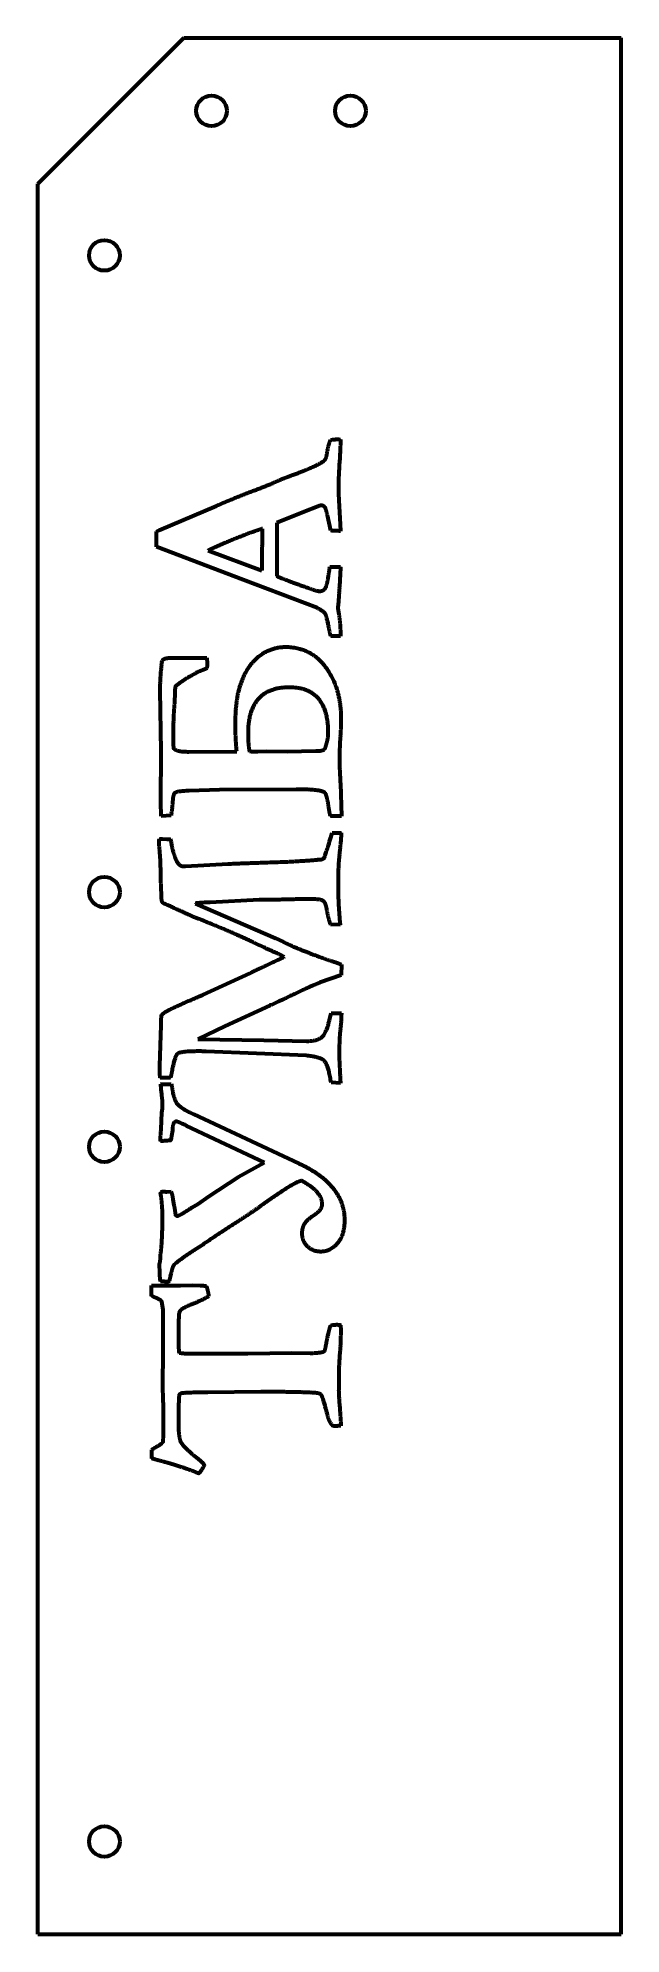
# Model space of a CAD drawing. Header units: millimetres. Extents: x -127 to -47, y 51 to 311.
import ezdxf

# ---------------------------------------------------------------- set-up
doc = ezdxf.new("R2010")
doc.units = ezdxf.units.MM
doc.linetypes.add('K5LT_BASIC', pattern=[0])
doc.layers.add('Системный слой', color=7, linetype='Continuous')

msp = doc.modelspace()

# ---------------------------------------------------------------- linework, layer by layer
at = {"layer": 'Системный слой', "color": 143, "linetype": 'K5LT_BASIC', "lineweight": 60, "true_color": 0x33acca}
for p, q in [((-106.94, 311.2), (-126.94, 291.2)), ((-106.94, 311.2), (-46.94, 311.2)), ((-46.94, 51.2), (-46.94, 311.2)), ((-126.94, 51.2), (-126.94, 291.2)), ((-110.31, 243.72), (-102.42, 247.04)), ((-85.66, 247.79), (-85.48, 244.54)), ((-94.15, 244.73), (-94.17, 237.4)), ((-90.4, 246.22), (-94.15, 244.73)), ((-88.52, 246.97), (-90.4, 246.22)), ((-86.76, 243.65), (-87.21, 245.76)), ((-85.48, 244.54), (-85.44, 243.59)), ((-110.66, 243.54), (-110.31, 243.72)), ((-110.66, 241.43), (-110.66, 243.54)), ((-96.13, 243.44), (-96.15, 243.91)), ((-98.76, 236.91), (-110.66, 241.43)), ((-103.57, 240.94), (-96.2, 238.16)), ((-88.65, 233.05), (-98.76, 236.91)), ((-85.79, 232.98), (-85.66, 232.21)), ((-85.44, 229.15), (-86.76, 229.19)), ((-85.44, 229.49), (-85.44, 229.15)), ((-108.85, 226.19), (-103.76, 226.22)), ((-103.76, 226.22), (-103.72, 225.42)), ((-110.05, 213.41), (-110.16, 221.71)), ((-110.08, 206.41), (-110.03, 213.39)), ((-110.03, 213.39), (-110.05, 213.41)), ((-106.24, 213.33), (-99.67, 213.37)), ((-96.78, 213.35), (-95.57, 213.39)), ((-95.57, 213.39), (-92.75, 213.37)), ((-92.75, 213.37), (-88.8, 213.44)), ((-88.8, 213.44), (-88.5, 213.44)), ((-102.02, 208.09), (-106.2, 207.96)), ((-91.5, 208.16), (-102.02, 208.09)), ((-85.44, 208.95), (-85.27, 204.47)), ((-110.03, 204.51), (-110.08, 206.41)), ((-108.67, 204.58), (-110.03, 204.51)), ((-85.27, 204.47), (-86.8, 204.51)), ((-110.27, 201.37), (-109.84, 201.37)), ((-109.84, 201.37), (-109.26, 201.35)), ((-106.99, 197.62), (-106.71, 197.62)), ((-106.71, 197.62), (-100.85, 197.94)), ((-105.33, 192.53), (-94.36, 187.77)), ((-96.58, 193.01), (-103.33, 192.66)), ((-94.36, 187.77), (-93.27, 187.25)), ((-85.48, 189.58), (-86.78, 189.62)), ((-104.32, 180.01), (-97.83, 182.98)), ((-85.33, 182.7), (-88.27, 181.67)), ((-85.31, 184.15), (-85.33, 182.7)), ((-104.84, 179.77), (-104.32, 180.01)), ((-110.01, 176.37), (-109.97, 177.25)), ((-95.14, 178.54), (-101.28, 175.68)), ((-93.95, 179.08), (-94.95, 178.59)), ((-86.93, 176.54), (-86.69, 177.47)), ((-86.69, 177.47), (-85.31, 177.47)), ((-110.23, 170.25), (-110.03, 175.85)), ((-101.28, 175.68), (-105.01, 173.93)), ((-105.01, 173.93), (-95.96, 173.78)), ((-96.93, 171.93), (-103.87, 172.21)), ((-90.12, 171.67), (-96.93, 171.93)), ((-95.96, 173.78), (-90.08, 173.65)), ((-109.58, 168.59), (-110.16, 168.59)), ((-110.1, 167.75), (-108.65, 167.73)), ((-110.01, 167.01), (-110.03, 167.19)), ((-109.95, 166.39), (-110.01, 167.01)), ((-108.65, 167.73), (-108.57, 167.47)), ((-85.44, 167.9), (-86.73, 167.96)), ((-110.03, 161.58), (-109.92, 163.87)), ((-109.92, 163.87), (-109.84, 164.34)), ((-109.84, 165.27), (-109.86, 165.59)), ((-109.84, 164.34), (-109.84, 165.27)), ((-108.48, 161.37), (-108.61, 160.66)), ((-95.85, 157.01), (-106.54, 162.04)), ((-105.59, 163.63), (-91.13, 156.88)), ((-99.41, 155.05), (-95.85, 157.01)), ((-103.52, 152.36), (-99.41, 155.05)), ((-109.23, 152.98), (-108.67, 153.01)), ((-108.42, 151.97), (-108.27, 151.11)), ((-105.81, 150.83), (-104.97, 151.35)), ((-104.97, 151.35), (-103.52, 152.36)), ((-110.2, 141.82), (-110.25, 143.09)), ((-104.6, 145.53), (-105.4, 145.03)), ((-108.7, 141.67), (-108.78, 141.39)), ((-111.35, 138.69), (-111.37, 139.54)), ((-109.77, 136.82), (-109.92, 137.96)), ((-107.38, 140.14), (-105.68, 140.16)), ((-105.68, 140.16), (-104.69, 140.14)), ((-109.77, 130.91), (-109.77, 136.82)), ((-109.8, 126.58), (-109.77, 130.91)), ((-106.37, 130.81), (-103.8, 130.83)), ((-103.8, 130.83), (-98.16, 130.83)), ((-98.16, 130.83), (-92.1, 130.89)), ((-92.1, 130.89), (-89.6, 130.87)), ((-109.77, 124.28), (-109.8, 126.58)), ((-96.37, 125.55), (-103.61, 125.46)), ((-109.73, 123.89), (-109.77, 124.28)), ((-86.26, 120.85), (-86.41, 120.85)), ((-85.81, 120.87), (-86.26, 120.85)), ((-111.3, 116.43), (-111.3, 117.62)), ((-126.94, 51.2), (-46.94, 51.2))]:
    msp.add_line(p, q, dxfattribs=at)
for centre in [(-103.12, 301.2), (-84.07, 301.2), (-117.82, 281.39), (-117.82, 194.08), (-117.82, 159.15), (-117.82, 63.9)]:
    msp.add_circle(centre, 2.1, dxfattribs=at)
for points in [[(-87.62, 253.29), (-87.34, 253.63), (-87.14, 255.18), (-86.8, 256.09)], [(-86.8, 256.09), (-86.17, 256.17), (-85.87, 256.17)], [(-85.87, 256.17), (-85.72, 256.17), (-85.44, 256.15)], [(-85.44, 256.15), (-85.44, 254.73), (-85.7, 251.32), (-85.7, 249.97)], [(-91, 251.65), (-90.03, 251.99), (-88.55, 252.7)], [(-88.55, 252.7), (-87.75, 253.09), (-87.62, 253.29)], [(-102.42, 247.04), (-99.92, 248.16), (-95.18, 249.94), (-93.7, 250.61)], [(-93.7, 250.61), (-92.79, 250.98), (-91, 251.65)], [(-85.7, 249.97), (-85.7, 248.46), (-85.66, 247.79)], [(-88.03, 247.08), (-88.27, 247.08), (-88.52, 246.97)], [(-87.58, 246.88), (-87.77, 247.08), (-88.03, 247.08)], [(-87.21, 245.76), (-87.45, 246.73), (-87.58, 246.88)], [(-96.15, 243.91), (-97.86, 243.35), (-102.38, 241.5), (-103.57, 240.94)], [(-96.2, 238.16), (-96.13, 242.64), (-96.13, 243.44)], [(-85.44, 243.59), (-86.13, 243.59), (-86.76, 243.65)], [(-94.17, 237.4), (-93.24, 236.99), (-89.67, 235.72)], [(-87.6, 235.63), (-87.25, 236.07), (-87.1, 237.32)], [(-87.1, 237.32), (-87.06, 237.49), (-86.89, 238.67)], [(-86.89, 238.67), (-86.17, 238.69), (-85.89, 238.69)], [(-85.89, 238.69), (-85.68, 238.69), (-85.44, 238.65)], [(-85.44, 238.65), (-85.44, 237.47), (-85.79, 232.98)], [(-89.67, 235.72), (-88.67, 235.35), (-88.31, 235.35)], [(-88.31, 235.35), (-87.81, 235.35), (-87.6, 235.63)], [(-87.04, 230.48), (-87.32, 231.95), (-87.77, 232.6), (-88.65, 233.05)], [(-85.66, 232.21), (-85.44, 230.79), (-85.44, 229.49)], [(-86.76, 229.19), (-86.86, 229.56), (-87.04, 230.48)], [(-99.84, 216.97), (-99.84, 220.07), (-98.76, 223.89), (-96.86, 226.43), (-94.36, 227.7), (-92.94, 227.7)], [(-92.94, 227.7), (-89.47, 227.7), (-85.36, 221.99), (-85.36, 217.73)], [(-110.16, 221.71), (-110.16, 223.72), (-109.88, 225.85)], [(-109.88, 225.85), (-109.56, 226.19), (-108.85, 226.19)], [(-104.88, 224.32), (-106.11, 223.63), (-106.52, 223.41)], [(-103.76, 224.77), (-104.13, 224.6), (-104.88, 224.32)], [(-103.72, 225.42), (-103.72, 225.16), (-103.76, 224.77)], [(-108.16, 221.41), (-108.16, 220.79), (-108.24, 219.6)], [(-106.52, 223.41), (-107.94, 222.44), (-108.14, 222.21), (-108.16, 221.41)], [(-92.45, 222.14), (-98.11, 222.14), (-98.11, 215.87)], [(-87.1, 215.94), (-87.1, 222.14), (-92.45, 222.14)], [(-108.24, 219.6), (-108.39, 217.7), (-108.39, 215.55)], [(-99.67, 213.37), (-99.84, 215.42), (-99.84, 216.97)], [(-98.11, 215.87), (-98.11, 214.19), (-97.92, 213.39)], [(-87.62, 213.63), (-87.1, 214.84), (-87.1, 215.94)], [(-85.36, 217.73), (-85.36, 216.95), (-85.48, 215.07)], [(-108.39, 215.55), (-108.39, 214.69), (-108.35, 213.85)], [(-108.35, 213.85), (-108.16, 213.33), (-106.24, 213.33)], [(-97.92, 213.39), (-97.19, 213.35), (-96.78, 213.35)], [(-88.5, 213.44), (-88.09, 213.44), (-87.62, 213.63)], [(-85.48, 215.07), (-85.57, 213.82), (-85.57, 211.97)], [(-85.57, 211.97), (-85.57, 211.17), (-85.44, 208.95)], [(-87.51, 207.66), (-87.94, 208.16), (-91.5, 208.16)], [(-108.46, 206.45), (-108.48, 206.04), (-108.67, 204.58)], [(-106.2, 207.96), (-107.94, 207.9), (-108.42, 207.42), (-108.46, 206.45)], [(-87.02, 205.61), (-87.21, 207.01), (-87.51, 207.66)], [(-86.8, 204.51), (-86.91, 204.9), (-87.02, 205.61)], [(-110.31, 200.89), (-110.31, 201.09), (-110.27, 201.37)], [(-110.08, 196.3), (-110.1, 198.31), (-110.31, 200.74), (-110.31, 200.89)], [(-109.26, 201.35), (-109.08, 201.35), (-108.74, 201.32)], [(-108.74, 201.32), (-108.48, 199.51), (-107.94, 198.39)], [(-88.31, 198.54), (-87.83, 198.57), (-87.55, 198.91), (-86.56, 202.19)], [(-86.56, 202.19), (-86.26, 202.21), (-86.11, 202.21)], [(-86.11, 202.21), (-85.72, 202.21), (-85.33, 202.19)], [(-85.33, 202.19), (-85.33, 201.67), (-85.77, 197.49), (-85.77, 195.66)], [(-107.94, 198.39), (-107.55, 197.62), (-106.99, 197.62)], [(-100.85, 197.94), (-100.03, 198.01), (-92.86, 198.24)], [(-92.86, 198.24), (-91.24, 198.31), (-88.78, 198.5)], [(-88.78, 198.5), (-88.48, 198.54), (-88.31, 198.54)], [(-109.99, 193.91), (-110.05, 194.9), (-110.08, 196.3)], [(-85.77, 195.66), (-85.77, 192.88), (-85.55, 190.25)], [(-109.97, 193.31), (-109.97, 193.5), (-109.99, 193.91)], [(-109.82, 192.62), (-109.97, 192.79), (-109.97, 193.31)], [(-105.4, 190.61), (-106.26, 190.96), (-109.73, 192.55), (-109.82, 192.62)], [(-103.33, 192.66), (-104.77, 192.62), (-105.33, 192.53)], [(-90.98, 193.11), (-92.98, 193.03), (-96.58, 193.01)], [(-89.88, 193.13), (-90.51, 193.13), (-90.98, 193.11)], [(-87.3, 191.71), (-87.45, 192.64), (-88.18, 193.13), (-89.88, 193.13)], [(-97.42, 187.19), (-100.03, 188.46), (-105.4, 190.61)], [(-86.78, 189.62), (-87.08, 190.42), (-87.3, 191.71)], [(-85.55, 190.25), (-85.51, 189.9), (-85.48, 189.58)], [(-93.27, 187.25), (-92.32, 186.8), (-91.97, 186.65)], [(-94.17, 185.7), (-95.94, 186.48), (-97.42, 187.19)], [(-97.17, 183.31), (-96.5, 183.61), (-95.23, 184.21), (-93.76, 184.9), (-93.16, 185.18)], [(-93.16, 185.18), (-93.63, 185.46), (-94.17, 185.7)], [(-91.97, 186.65), (-88.44, 185.18), (-86.56, 184.6)], [(-86.56, 184.6), (-86.09, 184.45), (-85.31, 184.15)], [(-97.83, 182.98), (-97.6, 183.09), (-97.17, 183.31)], [(-108.95, 177.92), (-107.53, 178.61), (-104.84, 179.77)], [(-91.76, 180.1), (-93.11, 179.43), (-93.95, 179.08)], [(-88.27, 181.67), (-89.41, 181.19), (-91.76, 180.1)], [(-109.97, 177.25), (-109.58, 177.57), (-108.95, 177.92)], [(-94.95, 178.59), (-95.05, 178.57), (-95.14, 178.54)], [(-85.31, 177.47), (-85.33, 176.35), (-85.61, 173.8), (-85.61, 171.69)], [(-110.03, 175.85), (-110.03, 176.04), (-110.01, 176.37)], [(-90.08, 173.65), (-88.61, 173.65), (-87.36, 174.73), (-86.93, 176.54)], [(-104.64, 172.25), (-107.34, 172.25), (-108.18, 171.63), (-108.57, 169.47)], [(-103.87, 172.21), (-104.49, 172.25), (-104.64, 172.25)], [(-87.73, 171.02), (-88.18, 171.43), (-90.12, 171.67)], [(-85.61, 171.69), (-85.61, 171.24), (-85.44, 167.9)], [(-110.16, 168.59), (-110.23, 169.3), (-110.23, 170.25)], [(-108.57, 169.47), (-108.67, 168.93), (-108.76, 168.63)], [(-86.73, 167.96), (-87.04, 170.35), (-87.73, 171.02)], [(-110.03, 167.19), (-110.05, 167.47), (-110.1, 167.75)], [(-108.76, 168.63), (-109.23, 168.59), (-109.58, 168.59)], [(-108.57, 167.47), (-108.37, 165.87), (-107.49, 164.51), (-105.59, 163.63)], [(-109.86, 165.59), (-109.92, 166), (-109.95, 166.39)], [(-110.14, 159.92), (-110.14, 160.25), (-110.03, 161.58)], [(-107.94, 162.62), (-108.48, 162.62), (-108.48, 161.37)], [(-106.54, 162.04), (-107.75, 162.62), (-107.94, 162.62)], [(-108.72, 160.03), (-108.85, 160.01), (-110.14, 159.92)], [(-108.61, 160.66), (-108.67, 160.2), (-108.72, 160.03)], [(-91.13, 156.88), (-84.88, 153.98), (-84.88, 149.06)], [(-90.77, 154.49), (-91.82, 154.32), (-96.58, 150.89)], [(-87.94, 151.26), (-87.94, 153.05), (-90.77, 154.49)], [(-110.1, 152.79), (-110.1, 152.81), (-110.08, 152.92)], [(-110.05, 152.47), (-110.1, 152.68), (-110.1, 152.79)], [(-110.08, 152.92), (-109.82, 153.03), (-109.69, 153.03)], [(-109.84, 149.47), (-109.84, 151), (-110.05, 152.47)], [(-109.69, 153.03), (-109.64, 153.03), (-109.45, 153.01)], [(-109.45, 153.01), (-109.32, 152.98), (-109.23, 152.98)], [(-108.67, 153.01), (-108.52, 152.62), (-108.42, 151.97)], [(-108.27, 151.11), (-108.16, 150.51), (-108.07, 149.84)], [(-107.75, 149.69), (-107.12, 149.94), (-105.81, 150.83)], [(-96.58, 150.89), (-98.11, 149.82), (-99.58, 148.87)], [(-88.95, 149.86), (-87.94, 150.55), (-87.94, 151.26)], [(-110.14, 144.13), (-109.84, 146.13), (-109.84, 149.47)], [(-108.07, 149.84), (-108.05, 149.69), (-107.75, 149.69)], [(-99.58, 148.87), (-102.23, 147.19), (-104.6, 145.53)], [(-90.68, 147.32), (-90.68, 147.9), (-90.2, 149.04), (-88.95, 149.86)], [(-84.88, 149.06), (-84.88, 147.1), (-86.8, 144.77), (-88.14, 144.77)], [(-88.14, 144.77), (-89.17, 144.77), (-90.68, 146.15), (-90.68, 147.32)], [(-110.25, 143.09), (-110.23, 143.16), (-110.2, 143.26)], [(-110.2, 143.26), (-110.12, 143.76), (-110.12, 143.93)], [(-110.12, 143.93), (-110.12, 143.98), (-110.14, 144.13)], [(-108.11, 143.13), (-108.52, 142.75), (-108.7, 141.67)], [(-105.4, 145.03), (-106.78, 144.19), (-108.11, 143.13)], [(-110.1, 140.7), (-110.2, 140.98), (-110.2, 141.82)], [(-109.54, 140.66), (-109.73, 140.68), (-110.1, 140.7)], [(-109.23, 140.63), (-109.36, 140.63), (-109.54, 140.66)], [(-108.93, 140.72), (-109.11, 140.63), (-109.23, 140.63)], [(-108.78, 141.39), (-108.89, 140.94), (-108.93, 140.72)], [(-111.37, 139.54), (-111.37, 139.73), (-111.35, 140.12)], [(-111.35, 140.12), (-110.03, 140.14), (-107.38, 140.14)], [(-110.85, 138.48), (-111.05, 138.57), (-111.35, 138.69)], [(-109.92, 137.96), (-110.1, 138.2), (-110.85, 138.48)], [(-103.52, 138.67), (-104.28, 138.18), (-107.08, 137.01), (-107.25, 136.86)], [(-104.69, 140.14), (-104.19, 140.14), (-103.83, 140.05)], [(-103.83, 140.05), (-103.59, 139.28), (-103.52, 138.67)], [(-107.58, 136.32), (-107.66, 135.85), (-107.66, 132.25)], [(-107.25, 136.86), (-107.49, 136.63), (-107.58, 136.32)], [(-87.36, 132.23), (-87.34, 132.38), (-87.06, 133.65)], [(-87.06, 133.65), (-86.93, 134.23), (-86.76, 134.69)], [(-86.76, 134.69), (-86.07, 134.77), (-85.92, 134.77)], [(-85.92, 134.77), (-85.74, 134.77), (-85.42, 134.71)], [(-85.4, 134.02), (-85.4, 132.06), (-85.68, 129.3), (-85.68, 125.7)], [(-85.42, 134.71), (-85.4, 134.3), (-85.4, 134.02)], [(-107.66, 132.25), (-107.66, 131.71), (-107.58, 130.91)], [(-107.58, 130.91), (-106.84, 130.81), (-106.37, 130.81)], [(-89.6, 130.87), (-88.29, 130.87), (-87.62, 131.11)], [(-87.62, 131.11), (-87.49, 131.41), (-87.36, 132.23)], [(-107.58, 124.94), (-107.66, 124.34), (-107.66, 121.07)], [(-107.23, 125.35), (-107.4, 125.31), (-107.58, 125.12), (-107.58, 124.94)], [(-103.61, 125.46), (-106.58, 125.46), (-107.23, 125.35)], [(-89.04, 125.42), (-91.35, 125.55), (-96.37, 125.55)], [(-88.09, 125.2), (-88.46, 125.38), (-89.04, 125.42)], [(-87.23, 122.44), (-87.7, 124.43), (-88.09, 125.2)], [(-85.68, 125.7), (-85.68, 125.12), (-85.46, 122.34)], [(-109.71, 121.26), (-109.71, 122.75), (-109.73, 123.89)], [(-86.41, 120.85), (-86.97, 121.28), (-87.23, 122.44)], [(-85.46, 122.34), (-85.38, 121.24), (-85.38, 120.91)], [(-109.77, 118.65), (-109.71, 118.89), (-109.71, 121.26)], [(-107.66, 121.07), (-107.66, 119.28), (-107.32, 118.65)], [(-85.38, 120.91), (-85.66, 120.89), (-85.81, 120.87)], [(-111.3, 117.62), (-111.09, 117.77), (-111, 117.81)], [(-111, 117.81), (-110.05, 118.35), (-109.77, 118.65)], [(-107.32, 118.65), (-106.84, 117.83), (-104.73, 116.17)], [(-109.84, 116), (-110.92, 116.3), (-111.3, 116.43)], [(-104.86, 114.34), (-106.11, 114.94), (-109.84, 116)], [(-104.13, 115.46), (-104.58, 114.6), (-104.86, 114.34)], [(-104.73, 116.17), (-104.13, 115.7), (-104.13, 115.46)]]:
    msp.add_open_spline(points, degree=2, dxfattribs=at)

doc.saveas('drawing.dxf')
